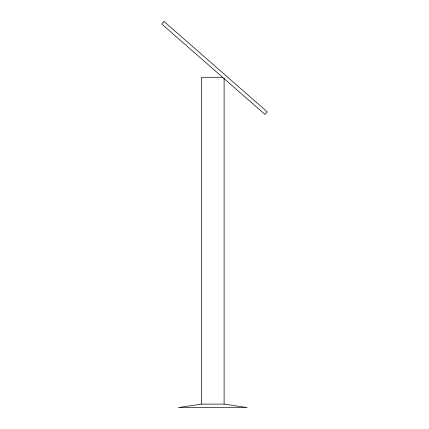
<?xml version="1.0" encoding="UTF-8"?>
<svg xmlns="http://www.w3.org/2000/svg" width="429" height="429" viewBox="0 0 429 429"><rect width="100%" height="100%" fill="white"/><g stroke="black" fill="none" stroke-linecap="round" stroke-linejoin="round"><path stroke-width="0.64" d="M201.464 404.118L178.48 407.55L247.088 407.55L224.104 404.118L201.464 404.118L201.464 77.295L222.587 77.295M224.104 77.965L224.104 404.118M164.007 21.45L161.749 24.029L264.993 114.414L267.251 111.835L164.007 21.45"/></g></svg>
